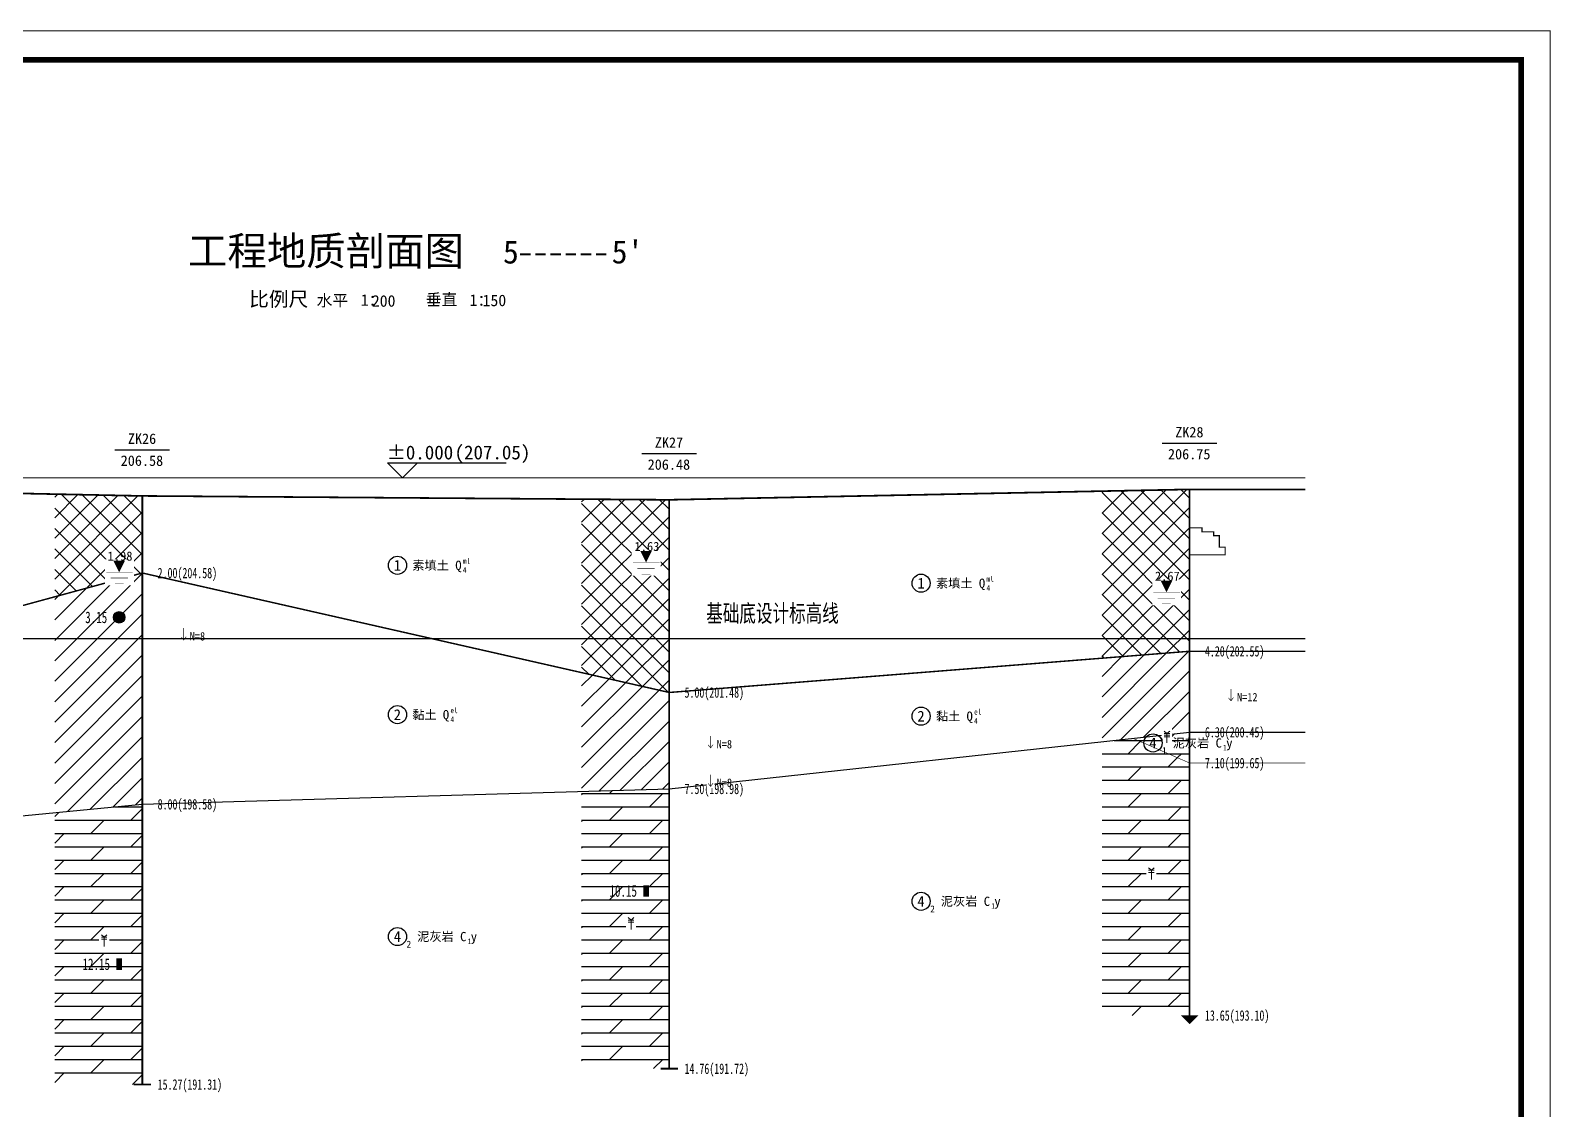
# Model space of a CAD drawing. Header units: millimetres. Extents: x -255 to 9196, y 129 to 426.
# Drawn here: x 2052.6 to 2315.6, y 239.7 to 426.4 of the extents above; entities that cross this region are included whole.
import ezdxf
from ezdxf.enums import TextEntityAlignment as Align

# ---------------------------------------------------------------- set-up
doc = ezdxf.new("R2010")
doc.units = ezdxf.units.MM
doc.linetypes.add('sx', pattern=[10, 5, 0, 5, 0])
for name, color, linetype in [('GiCAD_PouMian', 7, 'Continuous'), ('GICAD_QUYANG', 7, 'Continuous'), ('地质-原位曲线', 7, 'Continuous'), ('地质-图框', 7, 'Continuous'), ('地质-地层符号', 3, 'Continuous'), ('地质-地层线', 7, 'Continuous'), ('地质-地面线', 7, 'Continuous'), ('地质-填充花纹', 4, 'Continuous'), ('地质-文字', 7, 'Continuous'), ('地质-标贯', 7, 'Continuous'), ('地质-水位线', 5, 'Continuous'), ('地质-钻孔', 7, 'Continuous')]:
    doc.layers.add(name, color=color, linetype=linetype)
doc.layers.add('不打印', color=7, linetype='Continuous', plot=False)
doc.styles.add('BG_ST', font='', dxfattribs={"width": 0.7})
doc.styles.add('LZ_FONTS_FS', font='simfang.ttf', dxfattribs={"width": 0.7})
doc.styles.add('LZ_PMT_LINE', font='', dxfattribs={"height": 2})
doc.styles.get("Standard").update_dxf_attribs({"font": 'simfang.ttf', "height": 2.5})
doc.styles.add('地下水位', font='', dxfattribs={"width": 0.7, "height": 1.58})
doc.styles.add('地层编号', font='', dxfattribs={"width": 0.7, "height": 1.85})
doc.styles.add('层底标注', font='', dxfattribs={"width": 0.7, "height": 1.8})
doc.styles.add('岩土名称', font='simfang.ttf', dxfattribs={"width": 0.7, "height": 1.55})
doc.styles.add('时代', font='', dxfattribs={"width": 0.7, "height": 1.6})
doc.styles.add('标贯动探', font='', dxfattribs={"width": 0.7, "height": 1.45})
doc.styles.add('标题', font='simfang.ttf', dxfattribs={"width": 0.7, "height": 8})
doc.styles.add('钻孔标注', font='', dxfattribs={"width": 0.7, "height": 1.8})
doc.styles.get('BG_ST').set_extended_font_data('SimSun')
doc.styles.get('LZ_PMT_LINE').set_extended_font_data('SimSun')
doc.styles.get('地下水位').set_extended_font_data('FangSong_GB2312')
doc.styles.get('地层编号').set_extended_font_data('FangSong_GB2312')
doc.styles.get('层底标注').set_extended_font_data('FangSong_GB2312')
doc.styles.get('时代').set_extended_font_data('FangSong_GB2312')
doc.styles.get('标贯动探').set_extended_font_data('FangSong_GB2312')
doc.styles.get('钻孔标注').set_extended_font_data('FangSong_GB2312')
doc.linetypes.add('bzhjcx', pattern='A,0.001,[2,XX1.shx,S=1,R=0,X=1,Y=0],-2', length=2.001)
doc.linetypes.add('swx', pattern='A,7,-1.5,["●",LZ_PMT_LINE,S=0.05,R=0,X=0,Y=0],-1.5', length=10)
pattern_1 = [(0, (0, 0), (0, 2.3), []), (45, (0, 0), (4e-16, 4.5999997), [3.252691, -6.505382])]
pattern_2 = [(45, (0, 0), (-1.767767, 1.767767), [])]
pattern_3 = [(45, (0, 0), (-1.767767, 1.767767), []), (135, (0, 0), (-1.767767, -1.767767), [])]

# ---------------------------------------------------------------- blocks, each defined once
blk = doc.blocks.new('FHzhong.dwg')
at = {"color": 1, "lineweight": 0}
for p, q in [((1.06, 1.62), (0.57, 2.04)), ((0.57, 1.62), (1.53, 1.62)), ((0.57, 1.25), (1.53, 1.25)), ((1.05, 0), (1.05, 1.62)), ((1.06, 1.62), (1.53, 2.04))]:
    blk.add_line(p, q, dxfattribs=at)
blk = doc.blocks.new('WipeoutBlock')
blk.add_wipeout([(0, 0), (0, 1), (1, 1), (1, 0)])
blk = doc.blocks.new('FHqiang.dwg')
at = {"color": 1, "lineweight": 0}
for p, q in [((1.06, 1.62), (0.57, 2.04)), ((0.57, 1.62), (1.53, 1.62)), ((0.57, 1.32), (1.53, 1.32)), ((0.57, 1.02), (1.53, 1.02)), ((1.05, 0), (1.05, 1.62)), ((1.06, 1.62), (1.53, 2.04))]:
    blk.add_line(p, q, dxfattribs=at)
blk = doc.blocks.new('gkqy_yuan.dwg不标1')
at = {"layer": 'GiCAD_PouMian'}
h = blk.add_hatch(color=1, dxfattribs=at)
edge = h.paths.add_edge_path()
edge.add_arc((0, 0), 1, 0, 360)
at = {"layer": 'GICAD_QUYANG', "color": 1}
blk.add_circle((0, 0), 1, dxfattribs=at)
blk = doc.blocks.new('gkqy_yan.dwg不标1', base_point=(0, -1))
at = {"color": 1}
blk.add_solid([(-0.5, -2), (-0.5, 0), (0.5, -2), (0.5, 0)], dxfattribs=at)
blk = doc.blocks.new('gkbgfh')
at = {"linetype": 'Continuous'}
blk.add_wipeout([(-0.23, -0.2), (1.12, -0.2), (1.12, 2.33), (-0.23, 2.33)], dxfattribs=at).dxf.layer = '地质-标贯'
at = {"color": 1, "const_width": 0.1}
for points in [[(0.01, 0.61), (0.46, 0.08), (0.88, 0.64)], [(0.46, 2.13), (0.46, 0.08)]]:
    blk.add_lwpolyline(points, dxfattribs=at)
blk = doc.blocks.new('shuiweifh')
at = {"linetype": 'swx'}
blk.add_wipeout([(-2.47, -2.24), (2.54, -2.24), (2.54, 2.22), (-2.47, 2.22)], dxfattribs=at).dxf.layer = '地质-水位线'
at = {"color": 5}
blk.add_lwpolyline([(0, 0, 0, 2, 0), (0, 2, 2, 2, 0)], format="xyseb", dxfattribs=at)
for points, const_width in [([(-2.25, 0.02), (2.32, 0.02)], 0.075), ([(-1.5, -1), (1.5, -1)], 0.075), ([(-0.75, -2), (0.75, -2)], 0.05)]:
    blk.add_lwpolyline(points, dxfattribs=dict(at, const_width=const_width))
blk = doc.blocks.new('zxdt')
blk.add_lwpolyline([(0, 0, 3, 0, 0), (0, -1.5, 0, 0, 0)], format="xyseb")
blk = doc.blocks.new('GC25')
blk.add_wipeout([(-2.26, 6.01), (17.92, 6.01), (17.93, 2.69), (-2.15, 2.71), (-2.27, 2.72)])
blk.add_text('(207.05)', height=2.408).set_placement((9.01, 3.19))
blk.add_wipeout([(-2.8, 2.72), (2.91, 2.72), (0.06, -0.14), (0.06, -0.14)])
at = {"color": 3}
for p, q in [((0, 0), (-2.6, 2.6)), ((-2.6, 2.6), (17.93, 2.6)), ((0, 0), (2.59, 2.6))]:
    blk.add_line(p, q, dxfattribs=at)
blk.add_text('±0.000', height=2.408).set_placement((-2.69, 3.18))

msp = doc.modelspace()

# ---------------------------------------------------------------- hatches: boundary and pattern name
at = {"layer": '地质-填充花纹', "linetype": 'Continuous'}
h = msp.add_hatch(dxfattribs=at)
h.set_pattern_fill('GKSTT', scale=0.5, style=0, pattern_type=2)
h.set_pattern_definition(pattern_3)
h.paths.add_polyline_path([(2071.85, 345.89), (2071.85, 332.52), (2056.85, 328.43), (2056.85, 346.2)])
h = msp.add_hatch(dxfattribs=at)
h.set_pattern_fill('GKSTT', scale=0.5, style=0, pattern_type=2)
h.set_pattern_definition(pattern_3)
h.paths.add_polyline_path([(2162.98, 345.22), (2162.98, 311.92), (2147.98, 315.33), (2147.98, 345.33)])
h = msp.add_hatch(dxfattribs=at)
h.set_pattern_fill('GKSTT', scale=0.5, style=0, pattern_type=2)
h.set_pattern_definition(pattern_3)
h.paths.add_polyline_path([(2252.98, 319.01), (2237.98, 317.82), (2237.98, 346.72), (2252.98, 347.02)])
h = msp.add_hatch(dxfattribs=at)
h.set_pattern_fill('GKNXT', scale=0.5, style=0, pattern_type=2)
h.set_pattern_definition(pattern_2)
h.paths.add_polyline_path([(2071.85, 292.54), (2056.85, 291.09), (2056.85, 328.43), (2071.85, 332.52)])
h = msp.add_hatch(dxfattribs=at)
h.set_pattern_fill('GKNXT', scale=0.5, style=0, pattern_type=2)
h.set_pattern_definition(pattern_2)
h.paths.add_polyline_path([(2252.98, 305.01), (2243.33, 303.96), (2237.98, 303.37), (2237.98, 317.82), (2252.98, 319.01)])
h = msp.add_hatch(dxfattribs=at)
h.set_pattern_fill('GKNXT', scale=0.5, style=0, pattern_type=2)
h.set_pattern_definition(pattern_2)
h.paths.add_polyline_path([(2162.98, 311.92), (2162.98, 295.22), (2147.98, 294.78), (2147.98, 315.33)])
h = msp.add_hatch(dxfattribs=at)
h.set_pattern_fill('GKNHY1', scale=0.5, style=0, pattern_type=2)
h.set_pattern_definition(pattern_1)
h.paths.add_polyline_path([(2252.98, 299.76), (2243.33, 303.96), (2252.98, 305.01)])
h = msp.add_hatch(dxfattribs=at)
h.set_pattern_fill('GKNHY1', scale=0.5, style=0, pattern_type=2)
h.set_pattern_definition(pattern_1)
h.paths.add_polyline_path([(2252.98, 299.76), (2252.98, 256.02), (2237.98, 256.02), (2237.98, 303.37), (2243.33, 303.96)])
h = msp.add_hatch(dxfattribs=at)
h.set_pattern_fill('GKNHY1', scale=0.5, style=0, pattern_type=2)
h.set_pattern_definition(pattern_1)
h.paths.add_polyline_path([(2162.98, 246.82), (2147.98, 246.82), (2147.98, 294.78), (2162.98, 295.22)])
h = msp.add_hatch(dxfattribs=at)
h.set_pattern_fill('GKNHY1', scale=0.5, style=0, pattern_type=2)
h.set_pattern_definition(pattern_1)
h.paths.add_polyline_path([(2071.85, 244.09), (2056.85, 244.09), (2056.85, 291.09), (2071.85, 292.54)])

# ---------------------------------------------------------------- linework, layer by layer
at = {"lineweight": 40, "elevation": -12.5}
for points in [[(2137.37, 387.73), (2139.12, 387.73)], [(2139.99, 387.73), (2141.75, 387.73)], [(2142.62, 387.73), (2144.37, 387.73)], [(2145.24, 387.73), (2147, 387.73)], [(2147.87, 387.73), (2149.62, 387.73)], [(2150.49, 387.73), (2152.24, 387.73)]]:
    msp.add_lwpolyline(points, dxfattribs=at)
at = {"layer": '地质-原位曲线', "color": 3, "linetype": 'Continuous', "const_width": 0.2, "flags": 128}
msp.add_lwpolyline([(2253.28, 340.36), (2255.28, 340.36), (2255.28, 339.69), (2257.28, 339.69), (2257.28, 339.02), (2258.28, 339.02), (2258.28, 338.36), (2258.28, 337.69), (2258.28, 337.02), (2259.28, 337.02), (2259.28, 336.36), (2259.28, 335.69), (2253.28, 335.69)], dxfattribs=at)
at = {"layer": '地质-地层符号', "color": 7, "linetype": 'Continuous'}
for centre in [(2116.13, 333.89), (2206.69, 330.79), (2116.13, 308.06), (2206.69, 307.79), (2206.69, 275.77), (2116.13, 269.67)]:
    msp.add_ellipse(centre, major_axis=(0, 1.57), ratio=1, dxfattribs=at)
at = {"layer": '地质-地层线', "color": 4, "const_width": 0.25, "flags": 128}
msp.add_lwpolyline([(1960.85, 307.76), (1980.85, 307.76), (2072, 332.56), (2163.13, 311.89), (2253.13, 319.02), (2273.13, 319.02)], dxfattribs=at)
at = {"layer": '地质-地层线', "color": 4, "linetype": 'bzhjcx', "flags": 128}
msp.add_lwpolyline([(1960.85, 283.76), (1980.85, 283.76), (2072, 292.56), (2163.13, 295.22), (2253.13, 305.02), (2273.13, 305.02)], dxfattribs=at)
at = {"layer": '地质-地层线', "color": 2, "const_width": 0.1, "flags": 128}
msp.add_lwpolyline([(2243.33, 303.96), (2253.13, 299.69), (2273.13, 299.69)], dxfattribs=at)
at = {"layer": '地质-地面线', "color": 3, "linetype": 'Continuous', "const_width": 0.3}
msp.add_lwpolyline([(1960.85, 347.76), (1980.85, 347.76), (2072, 345.89), (2163.13, 345.22), (2253.13, 347.02), (2273.13, 347.02)], dxfattribs=at)
at = {"layer": '地质-钻孔', "color": 7, "linetype": 'Continuous'}
for p, q in [((2248.39, 355.02), (2257.86, 355.02)), ((2067.26, 353.89), (2076.73, 353.89)), ((2158.4, 353.22), (2167.87, 353.22))]:
    msp.add_line(p, q, dxfattribs=at)
at = {"layer": '地质-钻孔', "color": 7, "linetype": 'Continuous', "const_width": 0.3, "flags": 128}
for points in [[(2161.63, 246.82), (2164.63, 246.82)], [(2070.5, 244.09), (2073.5, 244.09)]]:
    msp.add_lwpolyline(points, dxfattribs=at)

# ---------------------------------------------------------------- block references
at = {"layer": 'GICAD_QUYANG', "linetype": 'Continuous'}
for name, p in [('gkqy_yuan.dwg不标1', (2068, 324.89)), ('gkqy_yan.dwg不标1', (2159.13, 277.56)), ('gkqy_yan.dwg不标1', (2068, 264.89))]:
    msp.add_blockref(name, p, dxfattribs=at)
at = {"layer": '地质-钻孔', "linetype": 'Continuous'}
msp.add_blockref('zxdt', (2253.13, 256.02), dxfattribs=at)

# ---------------------------------------------------------------- texts
at = {"style": 'LZ_FONTS_FS'}
msp.add_text('5', height=4, dxfattribs=at).set_placement((2137.11, 386.09, -12.5), align=Align.RIGHT)
for s, height, p in [("5'", 4, (2153.19, 386.1, -12.5)), ('比例尺', 2.5, (2090.47, 378.69, -12.5)), ('水平', 2, (2102.14, 378.71, -12.5)), ('1：', 2, (2109.78, 378.78, -12.5)), ('200', 2, (2111.7, 378.62, -12.5)), ('垂直', 2, (2121.02, 378.86, -12.5)), ('1：', 2, (2128.6, 378.77, -12.5)), ('150', 2, (2130.85, 378.71, -12.5))]:
    msp.add_text(s, height=height, dxfattribs=at).set_placement(p)
at = {"linetype": 'Continuous', "style": 'BG_ST', "width": 0.7}
msp.add_text('基础底设计标高线', height=3, dxfattribs=at).set_placement((2169.53, 323.19), align=Align.BOTTOM_LEFT)
at = {"layer": 'GiCAD_PouMian', "color": 7, "style": '标题'}
msp.add_text('工程地质剖面图', height=5, dxfattribs=at).set_placement((2079.9, 385.77))
at = {"layer": 'GICAD_QUYANG', "color": 1, "linetype": 'Continuous', "width": 0.7}
for s, p in [('3.15', (2062.12, 323.89)), ('10.15', (2152.79, 276.56)), ('12.15', (2061.65, 263.89))]:
    msp.add_text(s, height=2, dxfattribs=at).set_placement(p)
at = {"layer": '地质-地层符号', "color": 7, "linetype": 'Continuous'}
for s, height, style, p in [('1', 1.85, '地层编号', (2115.49, 332.97)), ('素填土', 1.55, '岩土名称', (2118.69, 333.12)), ('Q', 1.6, '时代', (2126.13, 333.09)), ('1', 1.85, '地层编号', (2206.05, 329.87)), ('素填土', 1.55, '岩土名称', (2209.26, 330.02)), ('Q', 1.6, '时代', (2216.69, 329.99)), ('2', 1.85, '地层编号', (2115.49, 307.13)), ('黏土', 1.55, '岩土名称', (2118.69, 307.28)), ('Q', 1.6, '时代', (2123.98, 307.26)), ('2', 1.85, '地层编号', (2206.05, 306.87)), ('黏土', 1.55, '岩土名称', (2209.26, 307.02)), ('Q', 1.6, '时代', (2214.55, 306.99)), ('C', 1.6, '时代', (2257.63, 302.36)), ('y', 1.6, '时代', (2259.47, 302.36)), ('4', 1.85, '地层编号', (2206.05, 274.85)), ('泥灰岩', 1.55, '岩土名称', (2210.09, 275)), ('C', 1.6, '时代', (2217.53, 274.97)), ('y', 1.6, '时代', (2219.36, 274.97)), ('2', 1.2, '地层编号', (2208.26, 273.85)), ('4', 1.85, '地层编号', (2115.49, 268.75)), ('2', 1.2, '地层编号', (2117.69, 267.75)), ('泥灰岩', 1.55, '岩土名称', (2119.53, 268.9)), ('C', 1.6, '时代', (2126.96, 268.87)), ('y', 1.6, '时代', (2128.8, 268.87))]:
    msp.add_text(s, height=height, dxfattribs=dict(at, style=style)).set_placement(p)
at = {"layer": '地质-地层符号', "color": 7, "linetype": 'Continuous', "style": '时代', "width": 0.8}
for s, p in [('ml', (2127.44, 334.16)), ('4', (2127.44, 332.59)), ('ml', (2218, 331.06)), ('4', (2218, 329.49)), ('4', (2125.29, 306.76)), ('el', (2125.29, 308.32)), ('el', (2215.86, 308.06)), ('4', (2215.86, 306.49)), ('1', (2258.93, 301.86)), ('1', (2218.83, 274.47)), ('1', (2128.27, 268.37))]:
    msp.add_text(s, height=0.96, dxfattribs=at).set_placement(p)
at = {"layer": '地质-文字', "color": 7, "linetype": 'Continuous', "style": '层底标注', "width": 0.7}
for s, p in [('2.00(204.58)', (2074.65, 331.66)), ('4.20(202.55)', (2255.78, 318.12)), ('5.00(201.48)', (2165.78, 310.99)), ('6.30(200.45)', (2255.78, 304.12)), ('7.10(199.65)', (2255.78, 298.79)), ('7.50(198.98)', (2165.78, 294.32)), ('8.00(198.58)', (2074.65, 291.66)), ('13.65(193.10)', (2255.78, 255.12)), ('14.76(191.72)', (2165.78, 245.92)), ('15.27(191.31)', (2074.65, 243.19))]:
    msp.add_text(s, height=1.8, dxfattribs=at).set_placement(p)
at = {"layer": '地质-标贯', "color": 6, "linetype": 'Continuous', "style": '标贯动探', "width": 0.9}
for s, p in [('N=8', (2080.2, 320.89)), ('N=12', (2261.33, 310.36)), ('N=8', (2171.33, 302.22)), ('N=8', (2171.33, 295.56))]:
    msp.add_text(s, height=1.45, dxfattribs=at).set_placement(p)
at = {"layer": '地质-钻孔', "color": 7, "linetype": 'Continuous', "style": '钻孔标注'}
for s, p in [('ZK28', (2250.64, 356.02)), ('ZK26', (2069.5, 354.89)), ('ZK27', (2160.64, 354.22)), ('206.58', (2068.26, 351.09)), ('206.75', (2249.39, 352.22)), ('206.48', (2159.4, 350.42))]:
    msp.add_text(s, height=1.8, dxfattribs=at).set_placement(p)

# ---------------------------------------------------------------- next in the draw order: block references
at = {"layer": '地质-填充花纹', "linetype": 'Continuous', "xscale": 1.762031016556466, "yscale": 2.838761826268114}
for p in [(2248.32, 302.77), (2245.64, 279.13), (2155.65, 270.52), (2064.51, 267.56)]:
    msp.add_blockref('WipeoutBlock', p, dxfattribs=at)

# ---------------------------------------------------------------- next in the draw order: linework, layer by layer
at = {"layer": '不打印', "linetype": 'Continuous', "const_width": 0.15}
msp.add_lwpolyline([(1895.49, 129.34), (2315.49, 129.34), (2315.49, 426.34), (1895.49, 426.34), (1895.49, 129.34)], dxfattribs=at)
at = {"layer": '地质-图框', "linetype": 'Continuous', "const_width": 1}
msp.add_lwpolyline([(1900.49, 134.34), (2310.49, 134.34), (2310.49, 421.34), (1900.49, 421.34), (1900.49, 134.34), (2310.49, 134.34)], dxfattribs=at)
at = {"layer": '地质-地层符号', "color": 7, "linetype": 'Continuous'}
msp.add_ellipse((2246.8, 303.16), major_axis=(0, 1.57), ratio=1, dxfattribs=at)

# ---------------------------------------------------------------- next in the draw order: block references
at = {"layer": '地质-填充花纹', "linetype": 'Continuous'}
for name, p in [('FHqiang.dwg', (2248.16, 303.17)), ('FHzhong.dwg', (2245.48, 279.52)), ('FHzhong.dwg', (2155.48, 270.91)), ('FHzhong.dwg', (2064.35, 267.95))]:
    msp.add_blockref(name, p, dxfattribs=at)

# ---------------------------------------------------------------- next in the draw order: texts
at = {"layer": '地质-地层符号', "color": 7, "linetype": 'Continuous'}
for s, height, style, p in [('4', 1.85, '地层编号', (2246.16, 302.23)), ('1', 1.2, '地层编号', (2248.36, 301.23)), ('泥灰岩', 1.55, '岩土名称', (2250.19, 302.38))]:
    msp.add_text(s, height=height, dxfattribs=dict(at, style=style)).set_placement(p)

# ---------------------------------------------------------------- next in the draw order: block references
at = {"linetype": 'Continuous'}
msp.add_blockref('GC25', (2116.99, 349.02), dxfattribs=at)
at = {"layer": '地质-标贯', "color": 7, "linetype": 'Continuous'}
for p in [(2078.7, 320.89), (2259.83, 310.36), (2169.83, 302.22), (2169.83, 295.56)]:
    msp.add_blockref('gkbgfh', p, dxfattribs=at)
at = {"layer": '地质-水位线', "color": 7, "linetype": 'swx'}
for p in [(2159.13, 334.36), (2068, 332.69), (2249.13, 329.22)]:
    msp.add_blockref('shuiweifh', p, dxfattribs=at)

# ---------------------------------------------------------------- next in the draw order: linework, layer by layer
at = {"color": 6, "linetype": 'swx', "const_width": 0.2, "flags": 128}
msp.add_lwpolyline([(1960.85, 321.19), (2273.13, 321.19)], dxfattribs=at)
at = {"layer": '地质-水位线', "color": 5, "linetype": 'swx', "const_width": 0.2, "flags": 128}
msp.add_lwpolyline([(1960.85, 349.02), (2273.13, 349.02)], dxfattribs=at)
at = {"layer": '地质-钻孔', "color": 7, "linetype": 'sx', "const_width": 0.3, "flags": 128}
for points in [[(2253.13, 347.02), (2253.13, 256.02)], [(2072, 345.89), (2072, 244.09)], [(2163.13, 345.22), (2163.13, 246.82)]]:
    msp.add_lwpolyline(points, dxfattribs=at)

# ---------------------------------------------------------------- next in the draw order: texts
at = {"layer": '地质-水位线', "color": 5, "linetype": 'swx', "style": '地下水位'}
for s, p in [('1.63', (2157.13, 336.36)), ('1.98', (2066, 334.69)), ('2.67', (2247.13, 331.22))]:
    msp.add_text(s, height=1.58, dxfattribs=at).set_placement(p)

doc.saveas('drawing.dxf')
